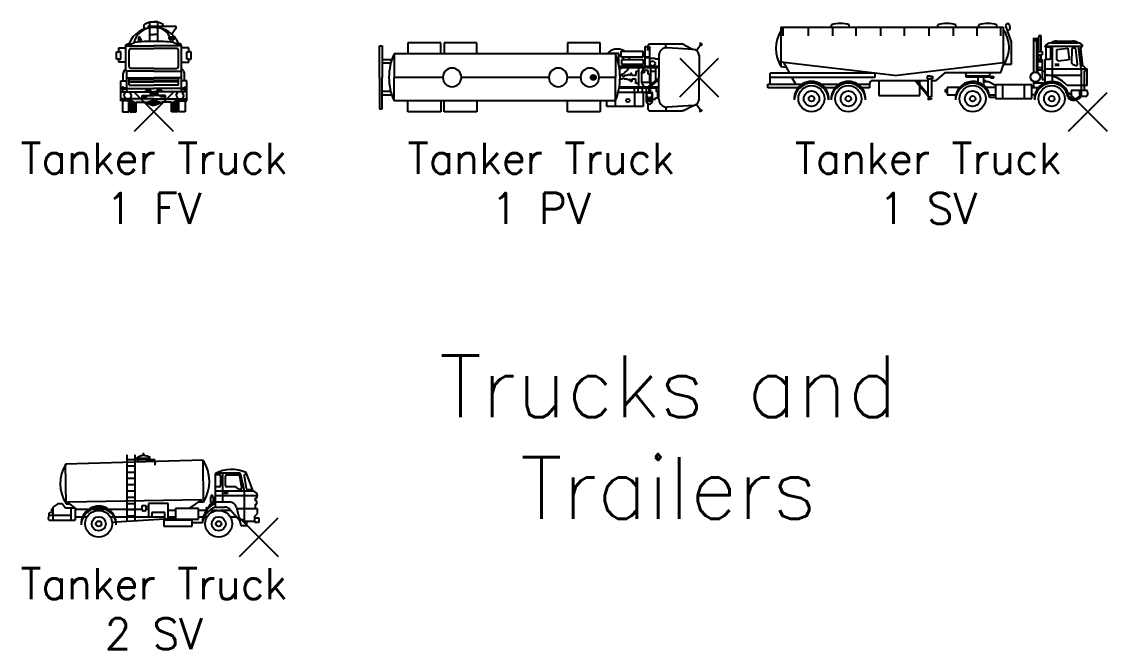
# Model space of a CAD drawing. Header units: inches. Extents: x -184 to 2940, y -1931 to 93.
# Drawn here: x 1431 to 2940, y -1931 to -1058 of the extents above; entities that cross this region are included whole.
import ezdxf
from ezdxf.enums import TextEntityAlignment as Align

# ---------------------------------------------------------------- set-up
doc = ezdxf.new("R2010")
doc.units = ezdxf.units.IN
doc.header["$MEASUREMENT"] = 0
doc.layers.add('Block origin', color=7, linetype='Continuous')
doc.layers.add('Text', color=6, linetype='Continuous')
doc.styles.add('ATTR', font='romans.shx', dxfattribs={"width": 0.8, "height": 1.114828})
doc.styles.add('blk_label', font='romans.shx')

# ---------------------------------------------------------------- blocks, each defined once
blk = doc.blocks.new('Tanker Truck 1 FV')
at = {"linetype": 'Continuous'}
for p, q in [((-13.2, 115.1), (-13.2, 121.4)), ((-5.4, 125.3), (0, 125.3)), ((-5.4, 97.8), (-5.4, 125.3)), ((5.4, 125.3), (0, 125.3)), ((5.4, 97.8), (5.4, 125.3)), ((13.2, 119), (13.2, 121.4)), ((-8.4, 119), (30.7, 119)), ((-8.4, 119), (-7.1, 116.7)), ((-5.4, 107.4), (0, 107.4)), ((5.4, 107.4), (0, 107.4)), ((30.7, 115.9), (25.2, 108)), ((30.7, 119), (30.7, 115.9)), ((-38.7, 93.3), (-36.2, 94.7)), ((-38.7, 91.8), (-38.7, 93.3)), ((-38.7, 91.8), (0, 91.8)), ((-38.7, 56.6), (-38.7, 91.8)), ((-36.2, 94.7), (-30.9, 94.7)), ((-30.9, 94.7), (-26.7, 96.4)), ((-20.7, 97), (-20.7, 103.3)), ((-17, 99.2), (-20.3, 104.9)), ((-17, 97.3), (-17, 99.2)), ((38.7, 91.8), (0, 91.8)), ((21.2, 104.1), (29, 104.1)), ((21.2, 100.9), (21.2, 104.1)), ((29, 100.9), (21.2, 100.9)), ((23, 96.8), (23, 100.8)), ((26.4, 96.4), (26.4, 100.9)), ((30.9, 94.7), (26.7, 96.4)), ((29, 104.1), (29, 100.9)), ((36.2, 94.7), (30.9, 94.7)), ((38.7, 93.3), (36.2, 94.7)), ((38.7, 91.8), (38.7, 93.3)), ((38.7, 56.6), (38.7, 91.8)), ((-51.8, 73), (-51.8, 83.4)), ((-51.8, 83.4), (-48.8, 83.4)), ((-48.8, 88.8), (-38.7, 88.8)), ((-48.8, 83.4), (-48.8, 88.8)), ((-45.8, 83.4), (-48.8, 83.4)), ((-45.8, 73), (-45.8, 83.4)), ((-34.2, 62.6), (-34.2, 85.8)), ((-31.9, 88.1), (0, 88.1)), ((31.9, 88.1), (0, 88.1)), ((34.2, 62.6), (34.2, 85.8)), ((48.8, 88.8), (38.7, 88.8)), ((45.8, 73), (45.8, 83.4)), ((45.8, 83.4), (48.8, 83.4)), ((48.8, 83.4), (48.8, 88.8)), ((51.8, 83.4), (48.8, 83.4)), ((51.8, 73), (51.8, 83.4)), ((-48.8, 73), (-51.8, 73)), ((-48.8, 73), (-45.8, 73)), ((-48.8, 68.9), (-48.8, 73)), ((-38.7, 68.9), (-48.8, 68.9)), ((38.7, 68.9), (48.8, 68.9)), ((48.8, 73), (45.8, 73)), ((48.8, 73), (51.8, 73)), ((48.8, 68.9), (48.8, 73)), ((-42.6, 43.2), (-42.6, 53.7)), ((-41.6, 56.7), (-38.7, 60.1)), ((0, 56.6), (-38.7, 56.6)), ((-37.9, 56.6), (-37.9, 27.5)), ((-37.9, 47.2), (0, 47.2)), ((-34.5, 36.8), (-34.5, 47.2)), ((-34.5, 45.9), (0, 45.9)), ((0, 60.3), (-31.9, 60.3)), ((0, 60.3), (31.9, 60.3)), ((0, 56.6), (38.7, 56.6)), ((37.9, 47.2), (0, 47.2)), ((34.5, 45.9), (0, 45.9)), ((34.5, 36.8), (34.5, 47.2)), ((37.9, 56.6), (37.9, 27.5)), ((41.6, 56.7), (38.7, 60.1)), ((42.6, 43.2), (42.6, 53.7)), ((-45.8, 15.3), (-45.8, 43.2)), ((-45.8, 43.2), (-37.9, 43.2)), ((-42, 34.4), (-44, 34.4)), ((-44, 29.9), (-44, 34.4)), ((-42, 33), (-42, 34.4)), ((-37.9, 33), (-42, 33)), ((-37.9, 31.3), (-42, 31.3)), ((-42, 31.3), (-42, 29.9)), ((-37.9, 32.2), (0, 32.2)), ((-34.5, 42.4), (0, 42.4)), ((-34.5, 41.5), (0, 41.5)), ((-34.5, 36.8), (0, 36.8)), ((-11, 30.2), (-4.1, 30.2)), ((-11, 29.4), (-11, 30.2)), ((-4.1, 30.2), (-4.1, 29.4)), ((34.5, 42.4), (0, 42.4)), ((34.5, 41.5), (0, 41.5)), ((34.5, 36.8), (0, 36.8)), ((37.9, 32.2), (0, 32.2)), ((11, 30.2), (4.1, 30.2)), ((4.1, 30.2), (4.1, 29.4)), ((11, 29.4), (11, 30.2)), ((45.8, 43.2), (37.9, 43.2)), ((37.9, 33), (42, 33)), ((37.9, 31.3), (42, 31.3)), ((42, 34.4), (44, 34.4)), ((42, 33), (42, 34.4)), ((42, 31.3), (42, 29.9)), ((44, 29.9), (44, 34.4)), ((45.8, 15.3), (45.8, 43.2)), ((-45.8, 27.5), (0, 27.5)), ((0, 17.8), (-45.8, 17.8)), ((-33.2, 15.3), (-45.8, 15.3)), ((-42, 29.9), (-44, 29.9)), ((-43.6, 15.3), (-43.6, 0)), ((-41.8, 22.6), (-39.5, 27.5)), ((-41.8, 22.6), (-39.5, 17.8)), ((-34.8, 0), (-34.8, 15.3)), ((-31.2, 22.6), (-33.5, 27.5)), ((-31.2, 22.6), (-33.5, 17.8)), ((-33.2, 17.8), (-33.2, 0)), ((-16.2, 22.8), (0, 22.8)), ((-16.2, 17.8), (-16.2, 22.8)), ((-14.7, 22.8), (-14.7, 20.8)), ((-14.7, 20.8), (-9.5, 20.8)), ((-11, 29.4), (-4.1, 29.4)), ((-9.5, 20.8), (-9.5, 22.8)), ((-5.1, 27.5), (-5.1, 24.5)), ((-5.1, 24.5), (0, 24.5)), ((45.8, 27.5), (0, 27.5)), ((5.1, 24.5), (0, 24.5)), ((16.2, 22.8), (0, 22.8)), ((0, 17.8), (45.8, 17.8)), ((11, 29.4), (4.1, 29.4)), ((5.1, 27.5), (5.1, 24.5)), ((9.5, 20.8), (9.5, 22.8)), ((14.7, 20.8), (9.5, 20.8)), ((14.7, 22.8), (14.7, 20.8)), ((16.2, 17.8), (16.2, 22.8)), ((31.2, 22.6), (33.5, 27.5)), ((31.2, 22.6), (33.5, 17.8)), ((33.2, 17.8), (33.2, 0)), ((33.2, 15.3), (45.8, 15.3)), ((34.8, 0), (34.8, 15.3)), ((41.8, 22.6), (39.5, 27.5)), ((41.8, 22.6), (39.5, 17.8)), ((42, 29.9), (44, 29.9)), ((43.6, 15.3), (43.6, 0)), ((-43.6, 0), (-34.8, 0)), ((-33.2, 0), (-24.4, 0)), ((-24.4, 0), (-24.4, 13.2)), ((-24.4, 13.2), (-11.9, 13.2)), ((-11.9, 13.2), (-2.3, 9.3)), ((-2.3, 9.3), (0, 9.3)), ((2.3, 9.3), (0, 9.3)), ((11.9, 13.2), (2.3, 9.3)), ((24.4, 13.2), (11.9, 13.2)), ((24.4, 0), (24.4, 13.2)), ((33.2, 0), (24.4, 0)), ((43.6, 0), (34.8, 0))]:
    blk.add_line(p, q, dxfattribs=at)
for centre, radius, start, end in [((-1, 100.7), 24, 87.542, 120.3965), ((1, 100.7), 24, 59.6035, 92.458), ((-1.3, 81.1), 36, 87.9954, 157.8348), ((-1.2, 89.6), 27.5, 87.4057, 166.8943), ((1.3, 81.1), 36, 22.1652, 92.0046), ((1.2, 89.6), 27.5, 74.9532, 92.5944), ((3.1, 96.5), 20.4, 21.7271, 74.9532), ((-0.5, -144), 241.9, 89.8805, 96.2167), ((-17, 103.3), 3.69, 154.1849, 180), ((0.5, -144), 241.9, 83.7833, 90.1195), ((3.1, 96.5), 20.4, 12.1876, 12.5816), ((-31.9, 85.8), 2.33, 90, 180), ((31.9, 85.8), 2.33, 0, 90), ((-31.9, 62.6), 2.33, 180, 270), ((31.9, 62.6), 2.33, 270, 0), ((-37.9, 53.7), 4.69, 140.4157, 180), ((37.9, 53.7), 4.69, 0, 39.5843)]:
    blk.add_arc(centre, radius, start, end, dxfattribs=at)
for points in [[(21.2, 100.9), (21.2, 104.1), (29, 100.9), (29, 104.1)], [(-34.5, 45.9), (-34.5, 47.2), (0, 45.9), (0, 47.2)], [(34.5, 45.9), (34.5, 47.2), (0, 45.9), (0, 47.2)], [(-44, 29.9), (-42, 29.9), (-44, 34.4), (-42, 34.4)], [(-42, 31.3), (-42, 33), (-37.9, 31.3), (-37.9, 33)], [(-34.5, 41.5), (-34.5, 42.4), (0, 41.5), (0, 42.4)], [(-4.1, 29.4), (-4.1, 30.2), (-11, 29.4), (-11, 30.2)], [(34.5, 41.5), (34.5, 42.4), (0, 41.5), (0, 42.4)], [(4.1, 29.4), (4.1, 30.2), (11, 29.4), (11, 30.2)], [(42, 31.3), (42, 33), (37.9, 31.3), (37.9, 33)], [(44, 29.9), (42, 29.9), (44, 34.4), (42, 34.4)], [(-33.2, 17.8), (-24.4, 13.2), (0, 17.8), (-11.9, 13.2)], [(-33.2, 0), (-24.4, 0), (-33.2, 17.8), (-24.4, 13.2)], [(-14.7, 22.8), (-9.5, 22.8), (-14.7, 20.8), (-9.5, 20.8)], [(-11.9, 13.2), (0, 17.8), (-2.3, 9.3), (0, 9.3)], [(-5.1, 27.5), (-5.1, 24.5), (0, 27.5), (0, 24.5)], [(5.1, 27.5), (5.1, 24.5), (0, 27.5), (0, 24.5)], [(33.2, 17.8), (24.4, 13.2), (0, 17.8), (11.9, 13.2)], [(11.9, 13.2), (0, 17.8), (2.3, 9.3), (0, 9.3)], [(14.7, 22.8), (9.5, 22.8), (14.7, 20.8), (9.5, 20.8)], [(33.2, 0), (24.4, 0), (33.2, 17.8), (24.4, 13.2)]]:
    blk.add_solid(points, dxfattribs=at)
at = {"style": 'ATTR', "width": 0.8, "flags": 9}
blk.add_attdef('ESTCODE', (0, 0), '', height=0.0313, dxfattribs=at)
blk = doc.blocks.new('Tanker Truck 1 PV')
at = {"color": 7, "linetype": 'Continuous'}
for p, q in [((-359.2, 47.9), (-405, 47.9)), ((-405, 47.9), (-405, 32.6)), ((-359.2, 32.6), (-359.2, 47.9)), ((-308.7, 47.9), (-354.5, 47.9)), ((-354.5, 47.9), (-354.5, 32.6)), ((-308.7, 32.6), (-308.7, 47.9)), ((-137.3, 47.9), (-183.1, 47.9)), ((-183.1, 47.9), (-183.1, 32.6)), ((-137.3, 32.6), (-137.3, 47.9)), ((-68.5, 46.5), (-25.3, 46.5)), ((-46.1, 41.2), (-46.1, 46.5)), ((-20.7, 45.4), (-8, 39)), ((-3.4, 37.3), (2.6, 46.1)), ((0.7, 47.3), (4.5, 45)), ((3.1, 47), (0.7, 47.3)), ((4.5, 45), (3.1, 47)), ((-444.1, 0), (-444.1, 43.9)), ((-444.1, 43.9), (-440.4, 43.9)), ((-440.4, 43.9), (-440.4, 0)), ((-116, 32.6), (-423.9, 32.6)), ((-423.9, 32.6), (-423.9, 0)), ((-111.6, 33.3), (-123.3, 33.3)), ((-123.3, 33.3), (-123.3, 32.6)), ((-116, 32.6), (-116, 0)), ((-111.6, 17.8), (-111.6, 33.3)), ((-108.3, 36.7), (-78.3, 36.7)), ((-108.3, 28.3), (-108.3, 36.7)), ((-78.3, 36.7), (-78.3, 28.3)), ((-75.1, 42.8), (-68.9, 42.8)), ((-75.1, 28.1), (-75.1, 42.8)), ((-71, 37.3), (-71, 43.9)), ((-68.9, 42.8), (-68.9, 28.1)), ((-55.8, 30.5), (-55.8, 0)), ((-7.9, 39), (-44.3, 41.2)), ((0, 30.6), (0, 0)), ((-427.1, 24.5), (-440.4, 24.5)), ((-428.6, 19.7), (-440.4, 19.7)), ((-55.8, 15.1), (-111.1, 15.1)), ((-78.3, 28.3), (-108.3, 28.3)), ((-107.2, 24.9), (-77.8, 24.9)), ((-107.2, 18), (-107.2, 24.9)), ((-77.8, 18), (-107.2, 18)), ((-77.8, 24.9), (-77.8, 18)), ((-68.9, 28.1), (-75.1, 28.1)), ((-75.1, 15.1), (-75.1, 27.5)), ((-75.1, 27.5), (-68.9, 27.5)), ((-68.9, 27.5), (-68.9, 15.1)), ((-68.9, 26.9), (-61, 26.9)), ((-61, 26.9), (-61, 26)), ((-61, 26), (-55.8, 26)), ((-444.1, 0), (-444.1, -43.9)), ((-440.4, -43.9), (-440.4, 0)), ((-356.1, 0), (-423.9, 0)), ((-423.9, -32.6), (-423.9, 0)), ((-208.7, 0), (-330.4, 0)), ((-164.6, 0), (-182.9, 0)), ((-116, 0), (-138.9, 0)), ((-116, -32.6), (-116, 0)), ((-55.8, 13.5), (-110.8, 13.5)), ((-106.9, 2.5), (-109.8, 2.5)), ((-105.9, 1.4), (-106.9, 2.5)), ((-104.8, 1.4), (-105.9, 1.4)), ((-103.2, 2.5), (-104.8, 1.4)), ((-100.5, 2.5), (-103.2, 2.5)), ((-97.4, 4), (-100.5, 2.5)), ((-96.3, 3.1), (-97.4, 4)), ((-95.1, 3.1), (-96.3, 3.1)), ((-95.1, 5.6), (-95.1, 3.1)), ((-93.5, 5.6), (-95.1, 5.6)), ((-93.5, 2.6), (-93.5, 5.6)), ((-88.1, 2.6), (-93.5, 2.6)), ((-84.1, 8.3), (-88.1, 8.3)), ((-88.1, 8.3), (-88.1, 2.6)), ((-84.1, 13.8), (-84.1, -13.5)), ((-79.9, 6.3), (-76.4, 13.5)), ((-79.9, 6.3), (-79.9, -6.5)), ((-76.2, 6.3), (-79.9, 6.3)), ((-76.2, 9.4), (-76.2, 6.3)), ((-70.9, 9.4), (-76.2, 9.4)), ((-70.9, 4.6), (-70.9, 9.4)), ((-68.3, 4.6), (-70.9, 4.6)), ((-68.3, -6.5), (-68.3, 4.6)), ((-66.9, -9.7), (-66.9, 13.5)), ((-60, 8.2), (-66.9, 8.2)), ((-60, -4.2), (-60, 13.5)), ((-55.8, -30.5), (-55.8, 0)), ((0, -30.6), (0, 0)), ((-69.7, -13.5), (-110.8, -13.5)), ((-106.9, -2.5), (-109.8, -2.5)), ((-105.9, -1.4), (-106.9, -2.5)), ((-104.8, -1.4), (-105.9, -1.4)), ((-103.2, -2.5), (-104.8, -1.4)), ((-100.5, -2.5), (-103.2, -2.5)), ((-97.4, -4), (-100.5, -2.5)), ((-96.3, -3.1), (-97.4, -4)), ((-95.1, -3.1), (-96.3, -3.1)), ((-95.1, -5.6), (-95.1, -3.1)), ((-93.5, -5.6), (-95.1, -5.6)), ((-88.1, -2.6), (-93.5, -2.6)), ((-93.5, -2.6), (-93.5, -5.6)), ((-88.1, -8.3), (-88.1, -2.6)), ((-84.1, -8.3), (-88.1, -8.3)), ((-79.9, -6.5), (-76.8, -13.5)), ((-79.9, -6.5), (-68.3, -6.5)), ((-55.8, -0.9), (-69.7, -11.9)), ((-69.7, -11.9), (-69.7, -20.8)), ((-68.3, -6.5), (-68.3, -9.1)), ((-68.3, -9.1), (-67.7, -9.1)), ((-55.8, -3), (-68, -12.7)), ((-68, -12.7), (-68, -20.8)), ((-55.8, -13.5), (-68, -13.5)), ((-67.7, -9.1), (-67.7, -10.3)), ((-428.6, -19.7), (-440.4, -19.7)), ((-427.1, -24.5), (-440.4, -24.5)), ((-114.3, -20.6), (-77.9, -20.6)), ((-69.7, -15.1), (-111.1, -15.1)), ((-89.6, -20.6), (-89.6, -15.1)), ((-89.3, -40.3), (-89.3, -20.6)), ((-84.8, -20.6), (-84.8, -15.1)), ((-79.2, -15.1), (-79.2, -20.6)), ((-77.9, -20.6), (-77.9, -40.3)), ((-64.5, -20.8), (-77.9, -20.8)), ((-73.7, -15.1), (-73.7, -33.3)), ((-55.8, -15.1), (-68, -15.1)), ((-64.5, -33.3), (-64.5, -20.8)), ((-64.5, -30.1), (-60.5, -30.1)), ((-60.5, -30.1), (-60.5, -28.4)), ((-60.5, -28.4), (-57.4, -28.4)), ((-59.3, -20.1), (-59.3, -15.1)), ((-57.4, -20.1), (-59.3, -20.1)), ((-57.4, -28.4), (-57.4, -20.1)), ((-444.1, -43.9), (-440.4, -43.9)), ((-116, -32.6), (-423.9, -32.6)), ((-405, -47.9), (-405, -32.6)), ((-359.2, -32.6), (-359.2, -47.9)), ((-354.5, -47.9), (-354.5, -32.6)), ((-308.7, -32.6), (-308.7, -47.9)), ((-183.1, -47.9), (-183.1, -32.6)), ((-137.3, -32.6), (-137.3, -47.9)), ((-128.1, -40.3), (-128.1, -32.6)), ((-77.9, -40.3), (-128.1, -40.3)), ((-116.3, -40.3), (-116.3, -32.6)), ((-64.5, -30.7), (-73.7, -30.7)), ((-64.5, -33.3), (-73.7, -33.3)), ((-71, -36.8), (-71, -43.9)), ((-46.1, -41.2), (-46.1, -46.5)), ((-7.9, -39), (-44.3, -41.2)), ((-20.7, -45.4), (-8, -39)), ((-3.4, -37.3), (2.6, -46.1)), ((0.7, -47.3), (4.5, -45)), ((4.5, -45), (3.1, -47)), ((-359.2, -47.9), (-405, -47.9)), ((-308.7, -47.9), (-354.5, -47.9)), ((-137.3, -47.9), (-183.1, -47.9)), ((-68.5, -46.5), (-25.3, -46.5)), ((3.1, -47), (0.7, -47.3))]:
    blk.add_line(p, q, dxfattribs=at)
for centre, radius in [((-64.7, 19.2), 3.47), ((-147, 0), 3.56), ((-147, 0), 2.85), ((-147, 0), 1), ((-99, -32.2), 2.47), ((-69.1, -24.9), 3.64)]:
    blk.add_circle(centre, radius, dxfattribs=at)
for centre, radius, start, end in [((-68.5, 43.9), 2.54, 90, 180), ((-25.3, 36.3), 10.2, 63.3314, 90), ((-353.6, 0), 77.5, 155.1348, 180), ((-113.8, 21.3), 18.1, 58.4041, 141.1327), ((-198.5, 0), 88.7, 0, 21.5565), ((-113.8, 21.3), 9.98, 56.6922, 77.2846), ((-45, 30.5), 10.8, 86.4884, 180), ((-8.4, 30.6), 8.41, 0, 86.4884), ((-113.8, 21.3), 9.98, 21.2158, 44.756), ((-113.8, 21.3), 9.98, 322.1055, 341.1837), ((-113.8, 21.3), 18.1, 11.5228, 22.871), ((-113.8, 21.3), 18.1, 340.1814, 349.7444), ((-353.6, 0), 77.5, 180, 204.8652), ((-343.3, 0), 12.9, 0, 180), ((-343.3, 0), 12.9, 180, 0), ((-195.8, 0), 12.9, 0, 180), ((-195.8, 0), 12.9, 180, 0), ((-151.8, 0), 12.9, 0, 180), ((-151.8, 0), 12.9, 180, 0), ((-198.5, 0), 88.7, 338.4435, 0), ((-113.8, 21.3), 9.98, 288.7746, 308.7583), ((-113.8, 21.3), 18.1, 282.5469, 334.5041), ((-69.1, -32.5), 4.67, 189.6236, 350.3764), ((-68.5, -43.9), 2.54, 180, 270), ((-45, -30.5), 10.8, 180, 273.5116), ((-8.4, -30.6), 8.41, 273.5116, 0), ((-25.3, -36.3), 10.2, 270, 296.6686)]:
    blk.add_arc(centre, radius, start, end, dxfattribs=at)
for points in [[(4.5, 45), (3.1, 47), (0.7, 47.3)], [(-110.8, 13.5), (-111.1, 15.1), (-55.8, 13.5), (-55.8, 15.1)], [(-69.7, -13.5), (-69.7, -15.1), (-110.8, -13.5), (-111.1, -15.1)], [(-68, -13.5), (-68, -15.1), (-55.8, -13.5), (-55.8, -15.1)], [(4.5, -45), (3.1, -47), (0.7, -47.3)]]:
    blk.add_solid(points, dxfattribs=at)
at = {"style": 'ATTR', "width": 0.8, "flags": 9}
blk.add_attdef('ESTCODE', (0, 0), '', height=0.0914, dxfattribs=at)
blk = doc.blocks.new('Tanker Truck 1 SV')
at = {"linetype": 'Continuous'}
for p, q in [((-356.6, 117.8), (-356.6, 120.8)), ((-331.8, 117.8), (-331.8, 120.8)), ((-208.6, 117.8), (-208.6, 120.8)), ((-183.8, 117.8), (-183.8, 120.8)), ((-151.5, 117.8), (-151.5, 120.8)), ((-126.7, 117.8), (-126.7, 120.8)), ((-111.7, 122.4), (-112.4, 122.3)), ((-109.3, 120.8), (-108.5, 115.8)), ((-426.9, 117.8), (-117.9, 117.8)), ((-426.9, 117.8), (-426.9, 62.8)), ((-424, 117.8), (-424, 105.6)), ((-389.1, 117.8), (-389.1, 105.6)), ((-355.3, 117.8), (-355.3, 105.6)), ((-322.6, 117.8), (-322.6, 105.6)), ((-288.2, 117.8), (-288.2, 105.6)), ((-255.5, 117.8), (-255.5, 105.6)), ((-221.1, 117.8), (-221.1, 105.6)), ((-187.3, 117.8), (-187.3, 105.6)), ((-154.5, 117.8), (-154.5, 105.6)), ((-121.8, 117.8), (-121.8, 105.6)), ((-117.9, 117.8), (-117.9, 64.3)), ((-106.3, 97.1), (-114, 119.7)), ((-109.8, 113.5), (-111.7, 112.9)), ((-106.3, 66.4), (-106.3, 97.1)), ((-76.7, 100.5), (-70, 100.5)), ((-75.4, 99), (-71.3, 99)), ((-75.4, 54.6), (-75.4, 99)), ((-74.7, 101.8), (-72, 101.8)), ((-74.7, 99), (-74.7, 100.5)), ((-72, 99), (-72, 100.5)), ((-71.3, 54.7), (-71.3, 99)), ((-68.4, 83.8), (-68.4, 104.2)), ((-64.9, 83.8), (-64.9, 104.2)), ((-60, 91.3), (-6.9, 91.3)), ((-59.5, 89.7), (-59.5, 91.3)), ((-51.1, 95.7), (-13.8, 95.7)), ((-49.3, 42.1), (-49.3, 91.3)), ((-43.4, 98.2), (-21.3, 98.2)), ((-9.4, 59.7), (-13.1, 91.3)), ((-69.7, 83.8), (-63.5, 83.8)), ((-69.7, 79.3), (-69.7, 83.8)), ((-69.7, 79.3), (-63.5, 79.3)), ((-68.4, 72.9), (-68.4, 79.3)), ((-64.9, 72.9), (-64.9, 79.3)), ((-63.5, 83.8), (-63.5, 79.3)), ((-53.3, 89.7), (-59.5, 89.7)), ((-57.9, 73.2), (-57.9, 89.7)), ((-51.6, 74.9), (-51.6, 88)), ((-43.2, 86.6), (-27.8, 88.3)), ((-43.2, 72), (-43.2, 86.6)), ((-27.8, 88.3), (-26.1, 72)), ((-22.4, 86.9), (-22.7, 68)), ((-18.5, 88.5), (-20.7, 88.5)), ((-14.7, 66.1), (-16.9, 87)), ((-7.1, 63.4), (-10, 87.9)), ((-269.1, 50.3), (-426.9, 68.9)), ((-426.9, 62.8), (-419.5, 61.8)), ((-414.6, 53.5), (-422.8, 68.4)), ((-269.1, 50.3), (-117.9, 68.3)), ((-121, 54.7), (-117.9, 64.3)), ((-116.5, 66.4), (-106.3, 66.4)), ((-69.7, 54), (-69.7, 72.9)), ((-69.7, 72.9), (-63.5, 72.9)), ((-69.7, 69.8), (-63.5, 69.8)), ((-69.7, 61.6), (-63.5, 61.6)), ((-63.5, 72.9), (-63.5, 44.8)), ((-59.5, 40.3), (-59.5, 73.2)), ((-59.5, 73.2), (-53.3, 73.2)), ((-46, 66), (-40, 66)), ((-46, 64.9), (-40, 64.9)), ((-26.1, 72), (-41.5, 70.3)), ((-21.7, 66.4), (-17, 64.3)), ((-296.4, 53.5), (-441.9, 53.5)), ((-441.9, 38.4), (-441.9, 53.5)), ((-296.4, 47.8), (-441.9, 47.8)), ((-406.2, 38.4), (-411.5, 47.8)), ((-296.4, 53.5), (-296.4, 47.8)), ((-220, 49.5), (-223.7, 49.5)), ((-223.7, 49.5), (-223.7, 45.9)), ((-223.7, 45.9), (-220, 45.9)), ((-222.5, 45.9), (-222.5, 20.7)), ((-220, 49.5), (-216.3, 49.5)), ((-216.3, 45.9), (-220, 45.9)), ((-217.6, 45.9), (-217.6, 20.7)), ((-216.3, 49.5), (-216.3, 45.9)), ((-211.5, 43.2), (-198.1, 54.7)), ((-198.1, 54.7), (-121, 54.7)), ((-170, 54.7), (-170, 48.4)), ((-170, 50), (-138.4, 50)), ((-170, 48.4), (-138.6, 48.4)), ((-152.9, 48.4), (-152.9, 40.9)), ((-145.1, 48.4), (-145.1, 36.6)), ((-135, 47.4), (-138.6, 48.4)), ((-138.4, 50), (-134.3, 54.7)), ((-134.8, 49.1), (-138.4, 50)), ((-135, 47.4), (-130.8, 47.4)), ((-134.8, 49.1), (-130.8, 49.1)), ((-130.8, 47.4), (-130.8, 49.1)), ((-69.7, 58.1), (-63.5, 58.1)), ((-63.5, 56.5), (-59.5, 56.5)), ((-59.5, 59.7), (-1, 59.7)), ((-59.5, 51.1), (-9.4, 51.1)), ((-9.4, 59.7), (-9.4, 21.5)), ((-1, 56.9), (-4.6, 56.9)), ((-4.6, 29.5), (-4.6, 56.9)), ((-1, 36.6), (-1, 59.7)), ((-444.9, 38.4), (-397.3, 38.4)), ((-444.9, 33.5), (-444.9, 38.4)), ((-402.8, 33.5), (-444.9, 33.5)), ((-371.5, 38.4), (-346, 38.4)), ((-351.5, 33.5), (-366, 33.5)), ((-320.3, 38.4), (-303.6, 38.4)), ((-303.6, 33.5), (-314.7, 33.5)), ((-303.6, 39.2), (-303.6, 33.5)), ((-222.5, 43.2), (-299.5, 43.2)), ((-290.7, 43.2), (-290.7, 22.4)), ((-222.5, 22.1), (-240.1, 43.2)), ((-222.5, 24), (-238.5, 43.2)), ((-233.6, 37.4), (-233.6, 43.2)), ((-233.6, 22.4), (-233.6, 35.5)), ((-211.5, 43.2), (-217.6, 43.2)), ((-197.9, 27.4), (-197.9, 30.8)), ((-197.9, 30.8), (-195.8, 30.8)), ((-178.4, 33.9), (-195.8, 33.9)), ((-195.8, 33.9), (-195.8, 23.7)), ((-141.3, 43.1), (-145.1, 43.1)), ((-138.2, 41.4), (-145.1, 41.4)), ((-128.6, 33.9), (-142.2, 33.9)), ((-141.3, 41.4), (-141.3, 43.1)), ((-128.6, 36.5), (-138.2, 41.4)), ((-128.6, 37.5), (-128.6, 18.6)), ((-77.9, 37.5), (-128.6, 37.5)), ((-118.3, 18.6), (-118.3, 37.5)), ((-88.3, 18.6), (-88.3, 37.5)), ((-77.9, 18.6), (-77.9, 37.5)), ((-77.9, 33.8), (-68.6, 33.8)), ((-75.4, 33.8), (-75.4, 42)), ((-75.4, 40.2), (-59.8, 40.2)), ((-63.5, 44.8), (-59.5, 44.8)), ((-1, 36.6), (-29, 36.6)), ((-290.7, 22.4), (-233.6, 22.4)), ((-222.7, 18.6), (-222.7, 17.7)), ((-220.9, 18.6), (-222.7, 18.6)), ((-222.7, 17.7), (-220, 17.7)), ((-222.5, 20.7), (-220, 20.7)), ((-220.9, 20.7), (-220.9, 18.6)), ((-217.6, 20.7), (-220, 20.7)), ((-217.4, 17.7), (-220, 17.7)), ((-219.1, 20.7), (-219.1, 18.6)), ((-219.1, 18.6), (-217.4, 18.6)), ((-217.4, 18.6), (-217.4, 17.7)), ((-195.8, 27.4), (-197.9, 27.4)), ((-195.8, 23.7), (-183.6, 23.7)), ((-137, 23.7), (-128.6, 23.7)), ((-128.6, 19.7), (-136.7, 19.7)), ((-128.6, 18.6), (-77.9, 18.6)), ((-77.9, 24), (-73.7, 24)), ((-23.3, 29.5), (-23.3, 17.9)), ((-1.3, 29.5), (-23.3, 29.5)), ((-11.5, 21.7), (-11.5, 29.5)), ((-9.4, 21.5), (-1.7, 21.5)), ((0, 26.1), (-1.7, 21.5)), ((0, 26.1), (-1.3, 29.5))]:
    blk.add_line(p, q, dxfattribs=at)
for centre, radius in [((-73.2, 48.3), 6.7), ((-384.4, 18.2), 18.2), ((-333.1, 18.2), 18.2), ((-160.3, 18.2), 18.2), ((-50.4, 18.2), 18.2), ((-384.4, 18.2), 10.7), ((-384.4, 18.2), 3.85), ((-333.1, 18.2), 10.7), ((-333.1, 18.2), 3.85), ((-160.3, 18.2), 10.7), ((-160.3, 18.2), 3.85), ((-50.4, 18.2), 10.7), ((-50.4, 18.2), 3.85)]:
    blk.add_circle(centre, radius, dxfattribs=at)
for centre, radius, start, end in [((-344.2, 81), 41.7, 72.7029, 107.2971), ((-196.2, 81), 41.7, 72.7029, 107.2971), ((-139.1, 81), 41.7, 72.7029, 107.2971), ((-112, 120.3), 2.03, 100.754, 198.7367), ((-111.3, 120.4), 2.03, 9.5298, 100.754), ((-385.9, 88), 48.1, 148.4138, 211.5862), ((-152.3, 89.4), 42.6, 323.905, 36.095), ((-110.5, 115.4), 2.03, 288.7367, 9.5298), ((-66.6, 104.2), 1.76, 0, 180), ((-74.7, 99.6), 2.2, 90, 156.3699), ((-72, 99.6), 2.2, 23.6301, 90), ((-51.1, 84.3), 11.4, 90, 141.7498), ((-43.4, 85.2), 13, 90, 126.3443), ((-21.3, 85.8), 12.4, 52.7479, 90), ((-13.8, 88.1), 7.59, 25.3199, 90), ((-6.9, 88.3), 3.07, 90, 186.5769), ((-53.3, 88), 1.69, 0, 90), ((-43.2, 86.6), 0.000000105, 135, 224.9999), ((-27.8, 88.3), 0.00000384, 89.5817, 179.5817), ((-20.7, 86.8), 1.69, 90, 178.8907), ((-18.5, 86.8), 1.69, 5.995, 90), ((-53.3, 74.9), 1.69, 270, 0), ((-43.2, 70.3), 1.69, 0, 90), ((-26.1, 72), 0.00000381, 0, 90), ((-21.1, 67.9), 1.69, 178.8907, 246.58), ((-16.3, 65.9), 1.69, 246.58, 5.995), ((-10.1, 56.2), 7.74, 27.1848, 67.9006), ((-61.1, 8.5), 42.7, 41.2612, 87.8982), ((-384.4, 18.2), 24, 356.3642, 183.6358), ((-384.4, 15.8), 23.9, 1.9139, 178.086), ((-333.1, 18.2), 24, 356.3642, 183.6358), ((-333.1, 15.8), 23.9, 1.9139, 178.086), ((-299.5, 39.2), 4.06, 90, 180), ((-160.3, 18.2), 24, 3.774, 183.6358), ((-160.3, 15.8), 23.9, 9.3707, 178.086), ((-50.4, 18.2), 24, 16.6396, 183.6358), ((-50.4, 15.8), 23.9, 46.9503, 178.086), ((-52.7, 16.8), 24.9, 10.5592, 41.5222), ((-21.3, 23.2), 7.21, 188.4795, 267.6874), ((-71.8, 11.8), 46.2, 11.9055, 16.6396), ((-22.1, 22.2), 4.48, 191.9055, 262.1172), ((-21, 30.8), 13.1, 262.1172, 316.284), ((-21, 30.8), 14.8, 267.6874, 321.1144)]:
    blk.add_arc(centre, radius, start, end, dxfattribs=at)
blk.add_solid([(-46, 64.9), (-46, 66), (-40, 64.9), (-40, 66)], dxfattribs=at)
at = {"style": 'ATTR', "width": 0.8, "flags": 9}
blk.add_attdef('ESTCODE', (0, 0), '', height=0.0923, dxfattribs=at)
blk = doc.blocks.new('Tanker Truck 2 SV')
at = {"linetype": 'Continuous'}
for p, q in [((-77.4, 107.1), (-268.4, 101.4)), ((-183, 22.9), (-183, 114.4)), ((-144.4, 107.6), (-183, 107.6)), ((-171.8, 22.9), (-171.8, 114.4)), ((-150.2, 110.2), (-170.3, 109.6)), ((-168.2, 109.7), (-168, 104.4)), ((-161.3, 115.9), (-161.2, 113.4)), ((-159.6, 115.9), (-161.3, 115.9)), ((-159.6, 115.9), (-159.5, 113.5)), ((-152.2, 110.2), (-152, 104.9)), ((-144.4, 107.6), (-144.4, 100.2)), ((-76.6, 48.8), (-77.4, 107.1)), ((-267.6, 46.6), (-268.4, 101.4)), ((-171.8, 98.9), (-183, 98.9)), ((-171.8, 90.2), (-183, 90.2)), ((-171.8, 81.5), (-183, 81.5)), ((-60, 41.8), (-60, 88.6)), ((-60, 87.2), (-54.7, 87.2)), ((-27.7, 89.1), (-59, 89.1)), ((-53, 85.5), (-53, 71.8)), ((-49.9, 49), (-49.9, 89.1)), ((-46.3, 71.7), (-46.3, 85)), ((-44.6, 86.7), (-28.5, 86.7)), ((-26.8, 85.3), (-23.7, 68.4)), ((-19.9, 64), (-24.7, 86.7)), ((-20.2, 85.3), (-17.2, 67.8)), ((-16.7, 87.5), (-18.8, 87.3)), ((-7.6, 64), (-17.6, 90)), ((-171.8, 72.8), (-183, 72.8)), ((-171.8, 64.1), (-183, 64.1)), ((-54.7, 70.1), (-60, 70.1)), ((-7.6, 64), (-60, 64)), ((-43.2, 62.4), (-48.1, 62.4)), ((-48.1, 61), (-48.1, 62.4)), ((-43.2, 61), (-48.1, 61)), ((-32.3, 70.1), (-44.6, 70.1)), ((-43.2, 62.4), (-43.2, 61)), ((-27.8, 66.8), (-31.2, 69.7)), ((-25.4, 66.4), (-26.7, 66.4)), ((-19.9, 22.4), (-19.9, 64)), ((-15.6, 66.4), (-8.6, 66.4)), ((-279.2, 46.5), (-286.2, 41.6)), ((-273, 46.5), (-279.2, 46.5)), ((-268.8, 40.5), (-273, 46.5)), ((-267.6, 46.6), (-263.2, 46.6)), ((-79.2, 52.1), (-265.9, 48.6)), ((-252.4, 38.4), (-265.9, 48.6)), ((-171.8, 55.4), (-183, 55.4)), ((-171.8, 46.6), (-183, 46.6)), ((-125.7, 46.9), (-153.1, 46.9)), ((-153.1, 46.9), (-153.1, 27.9)), ((-125.7, 25.8), (-125.7, 46.9)), ((-96.6, 39.8), (-79.2, 52.1)), ((-76.6, 48.8), (-83.9, 48.8)), ((-67, 56.1), (-67, 48.2)), ((-62.8, 56.1), (-67, 56.1)), ((-67, 48.2), (-62.8, 48.2)), ((-65.7, 56.1), (-65.7, 58.5)), ((-64, 58.5), (-65.7, 58.5)), ((-64, 56.1), (-64, 58.5)), ((-62.8, 48.2), (-62.8, 56.1)), ((-60, 54.8), (-62.8, 54.8)), ((-1.5, 57.6), (-60, 57.6)), ((-40.7, 49), (-60, 49)), ((-4.3, 50.7), (-4.3, 54.9)), ((-4.3, 54.9), (-2.2, 54.9)), ((-2.4, 50.7), (-4.3, 50.7)), ((-4.3, 46.1), (-2.4, 46.1)), ((-4.3, 39.6), (-4.3, 46.1)), ((-2.4, 46.1), (-2.4, 50.7)), ((-2.2, 54.9), (-2.2, 57.6)), ((-291.5, 33.3), (-289.8, 34.7)), ((-291.1, 30.1), (-291.5, 33.3)), ((-289.8, 34.7), (-286.2, 34.7)), ((-287.8, 36.5), (-287.8, 39.7)), ((-287.8, 39.7), (-286.2, 39.7)), ((-286.2, 36.5), (-287.8, 36.5)), ((-286.2, 41.6), (-286.2, 23.7)), ((-255.1, 40.5), (-268.8, 40.5)), ((-260.9, 23.7), (-260.9, 40.5)), ((-255.1, 40.5), (-255.1, 23.7)), ((-236.9, 38.4), (-255.1, 38.4)), ((-211.6, 38.4), (-233.1, 38.4)), ((-162, 38.4), (-207.8, 38.4)), ((-171.8, 37.9), (-183, 37.9)), ((-162, 44.1), (-157.1, 44.1)), ((-162, 37.9), (-162, 44.1)), ((-158.5, 36.6), (-160.7, 36.6)), ((-157.1, 44.1), (-157.1, 37.9)), ((-153.1, 42.3), (-157.1, 42.3)), ((-153.1, 38.4), (-157.1, 38.4)), ((-130.6, 34.3), (-148.7, 34.3)), ((-148.7, 34.3), (-148.7, 27.9)), ((-130.6, 25.5), (-130.6, 34.3)), ((-115.7, 37.2), (-125.7, 37.2)), ((-83.9, 39.8), (-115.7, 39.8)), ((-115.7, 39.8), (-115.7, 24.9)), ((-83.9, 24.9), (-83.9, 39.8)), ((-72.7, 37.2), (-83.9, 37.2)), ((-72.7, 41.4), (-69.1, 41.4)), ((-72.7, 37.2), (-72.7, 41.4)), ((-57.8, 37.2), (-68.2, 37.2)), ((-60, 41.8), (-47.4, 41.8)), ((-38.8, 37.2), (-53.3, 37.2)), ((-26.6, 23.1), (-39.7, 38.3)), ((-30.8, 41.2), (-24.9, 16.2)), ((-1.6, 39.6), (-30.5, 39.6)), ((-5.3, 29.3), (-1.6, 32.9)), ((-1.6, 32.9), (-1.6, 39.6)), ((-292.1, 26.3), (-291.1, 30.1)), ((-291.6, 23.7), (-292.1, 26.3)), ((-291.6, 23.7), (-255.1, 23.7)), ((-260.9, 30.1), (-291.1, 30.1)), ((-245.1, 27.9), (-255.1, 27.9)), ((-238.6, 27.9), (-244, 27.9)), ((-200.7, 27.9), (-206.1, 27.9)), ((-203.8, 21.1), (-198.4, 21.5)), ((-130.6, 27.9), (-199.6, 27.9)), ((-198, 21.5), (-115.7, 26.4)), ((-171.8, 29.2), (-183, 29.2)), ((-92.3, 23.7), (-132, 23.7)), ((-132, 23.7), (-132, 15.5)), ((-132, 15.5), (-92.3, 15.5)), ((-115.7, 27.9), (-125.7, 27.9)), ((-115.7, 24.9), (-83.9, 24.9)), ((-92.3, 15.5), (-92.3, 23.7)), ((-78.6, 19.8), (-92.3, 19.8)), ((-77.2, 27.9), (-83.9, 27.9)), ((-71.8, 27.9), (-75.6, 27.9)), ((-30.7, 27.9), (-39.3, 27.9)), ((-19.9, 24), (-26.8, 24)), ((-24.9, 16.2), (-16.6, 16.2)), ((-19.9, 22.4), (-5.3, 22.4)), ((-16.6, 16.2), (-16.6, 22.4)), ((-5.3, 20.6), (-5.3, 29.3)), ((-5.3, 26.8), (0, 26.8)), ((0, 20.6), (-5.3, 20.6)), ((0, 26.8), (0, 20.6))]:
    blk.add_line(p, q, dxfattribs=at)
for centre, radius in [((-222.4, 18.7), 18.7), ((-55.6, 18.7), 18.7), ((-222.4, 18.7), 9.75), ((-222.4, 18.7), 3.83), ((-55.6, 18.7), 9.75), ((-55.6, 18.7), 3.83)]:
    blk.add_circle(centre, radius, dxfattribs=at)
for centre, radius, start, end in [((-159.9, 97.6), 15.9, 52.6558, 130.7867), ((-123.6, 77.3), 55, 328.7877, 32.8736), ((-226.2, 74.6), 49.9, 147.5234, 214.1141), ((-37.4, 47.2), 47.2, 65.2339, 118.5754), ((-54.7, 85.5), 1.69, 360, 90), ((-44.6, 85), 1.69, 90, 180), ((-28.5, 85), 1.69, 10.4119, 90), ((-27.7, 86.1), 3.05, 12.1125, 90), ((-18.6, 85.6), 1.69, 96.3565, 189.7633), ((-54.7, 71.8), 1.69, 270, 360), ((-44.6, 71.7), 1.69, 180, 270), ((-32.3, 68.4), 1.69, 49.7753, 90), ((-26.7, 68.1), 1.69, 229.7753, 270), ((-26.7, 68.1), 1.69, 229.7753, 270), ((-25.4, 68.1), 1.69, 270, 10.4119), ((-15.6, 68.1), 1.69, 189.7633, 270), ((-9.7, 55.9), 8.42, 11.6383, 75.6068), ((-46.3, 18.5), 32.3, 114.9671, 177.7397), ((-56.7, 35.1), 14.7, 117.0199, 154.7897), ((-40.7, 38.9), 10.2, 13.2737, 90), ((-222.4, 18.7), 24.5, 357.1265, 182.8735), ((-222.4, 16.4), 24.5, 2.5093, 177.4907), ((-160.7, 37.9), 1.35, 180.0005, 270.0005), ((-158.5, 37.9), 1.35, 270, 360), ((-47.6, 13.1), 31.7, 112.9531, 167.7971), ((-47.4, 31.7), 10.2, 40.7754, 90)]:
    blk.add_arc(centre, radius, start, end, dxfattribs=at)
blk.add_solid([(-43.2, 62.4), (-43.2, 61), (-48.1, 62.4), (-48.1, 61)], dxfattribs=at)
at = {"style": 'ATTR', "width": 0.8, "flags": 9}
blk.add_attdef('ESTCODE', (0, 0), '', height=0.0616, dxfattribs=at)

msp = doc.modelspace()

# ---------------------------------------------------------------- linework, layer by layer
at = {"layer": 'Block origin', "color": 1}
for p, q in [((2345.9, -1162.6), (2399.7, -1108.8)), ((2345.9, -1108.8), (2399.7, -1162.6)), ((1587.8, -1210.4), (1641.7, -1156.6)), ((1587.8, -1156.6), (1641.7, -1210.4)), ((2886.5, -1210.4), (2940.4, -1156.6)), ((2886.5, -1156.6), (2940.4, -1210.4)), ((1733.7, -1802.2), (1787.5, -1748.4)), ((1733.7, -1748.4), (1787.5, -1802.2))]:
    msp.add_line(p, q, dxfattribs=at)

# ---------------------------------------------------------------- block references
for name, p in [('Tanker Truck 1 FV', (1614.8, -1183.5)), ('Tanker Truck 1 SV', (2913.5, -1183.5)), ('Tanker Truck 1 PV', (2372.8, -1135.7)), ('Tanker Truck 2 SV', (1760.6, -1775.3))]:
    msp.add_blockref(name, p)

# ---------------------------------------------------------------- texts
at = {"layer": 'Text', "style": 'blk_label'}
for s, height, p in [('Tanker Truck', 43.06, (1614.8, -1248.1)), ('Tanker Truck', 43.06, (2153, -1248.1)), ('Tanker Truck', 43.06, (2691.3, -1248.1)), ('1 FV', 43.06, (1614.8, -1317.9)), ('1 PV', 43.06, (2153, -1317.9)), ('1 SV', 43.06, (2691.3, -1317.9)), ('Trucks and', 86, (2330.5, -1565.5)), ('Trailers', 86, (2330.5, -1704.7)), ('Tanker Truck', 43.06, (1614.8, -1839.9)), ('2 SV', 43.06, (1614.8, -1909.6))]:
    msp.add_text(s, height=height, dxfattribs=at).set_placement(p, align=Align.MIDDLE)

doc.saveas('drawing.dxf')
